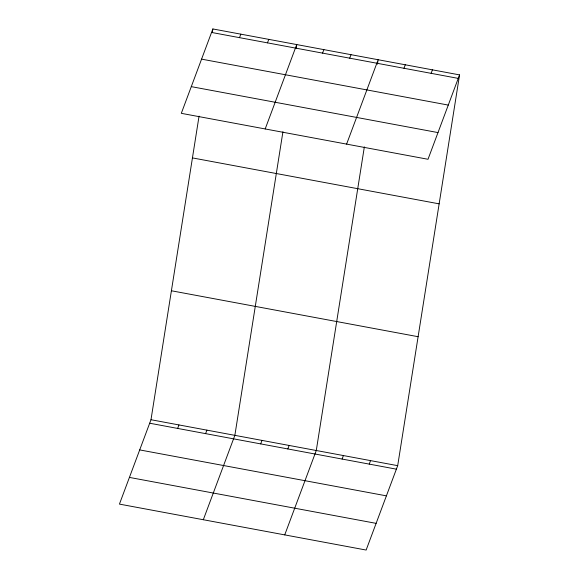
<?xml version="1.0" encoding="UTF-8"?>
<svg xmlns="http://www.w3.org/2000/svg" width="579" height="579" viewBox="0 0 579 579"><rect width="100%" height="100%" fill="white"/><g stroke="black" fill="none" stroke-linecap="round" stroke-linejoin="round"><path stroke-width="0.87" d="M459.56 74.894L428.011 159.276L181.307 113.332L212.862 28.95L459.56 74.894L397.693 465.668L366.138 550.05L119.44 504.106L150.989 419.724L199.06 116.104M212.298 32.511L212.862 28.95M282.936 131.73L234.864 435.343L203.316 519.725M296.173 48.129L296.738 44.569L265.189 128.951M364.35 146.885L316.279 450.505L284.73 534.887M377.443 64.182L378.152 59.731L346.604 144.113M239.511 37.657L240.821 34.154M267.469 42.86L268.779 39.365M177.637 428.431L178.947 424.935M322.568 53.123L323.878 49.628M205.596 433.635L206.906 430.139M349.702 58.175L351.012 54.679M260.695 443.898L262.005 440.402M403.983 68.286L405.286 64.783M287.835 448.949L289.138 445.454M431.116 73.338L432.426 69.842M342.109 459.06L343.412 455.564M369.243 464.112L370.553 460.616M211.552 32.446L458.257 78.389M201.572 59.138L448.276 105.081M191.287 86.64L437.992 132.584M192.438 157.908L439.143 203.851M171.406 290.767L418.11 336.71M150.989 419.724L397.693 465.668M149.679 423.22L396.383 469.164M139.698 449.912L386.403 495.856M129.421 477.414L376.118 523.358"/></g></svg>
